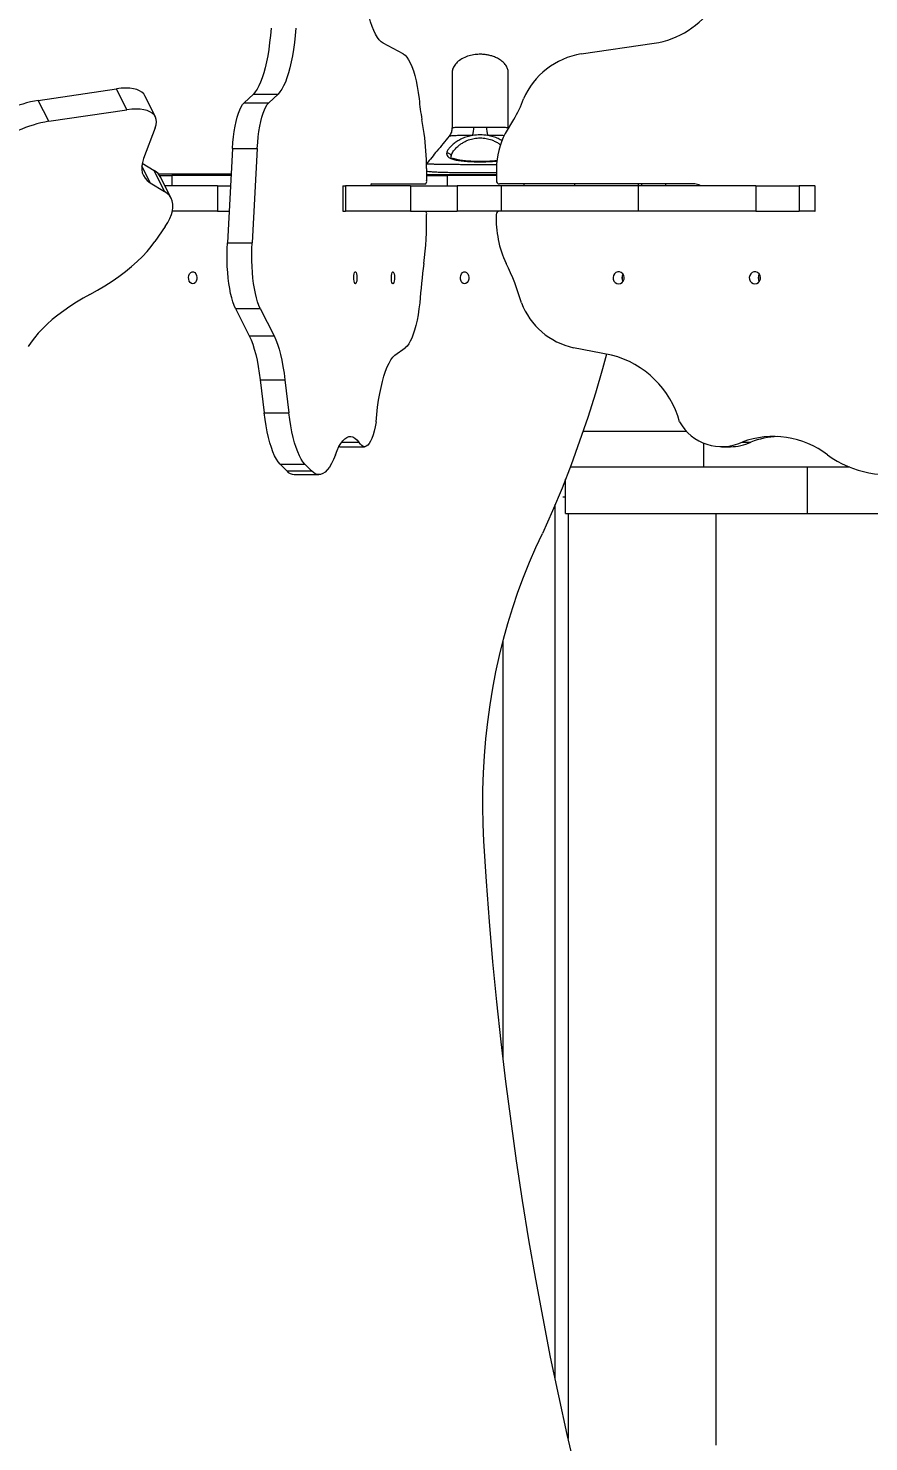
# Model space of a CAD drawing. Header units: millimetres. Extents: x -5718 to 5731, y -4937 to 4872.
# Drawn here: x 1405 to 1898, y 1249 to 2077 of the extents above; entities that cross this region are included whole.
import ezdxf

# ---------------------------------------------------------------- set-up
doc = ezdxf.new("R2010")
doc.units = ezdxf.units.MM
doc.layers.add('DIKOM_ОБЪЕКТ', color=7, linetype='Continuous')
doc.layers.add('DIKOM_РАЗМЕР_ЗОНА', color=7, linetype='Continuous')
doc.styles.add('style1', font='arial.ttf', dxfattribs={"width": 0.8})
doc.dimstyles.new('1-50', dxfattribs={"dimtxt": 300, "dimasz": 200, "dimexe": 100, "dimexo": 0, "dimgap": 100, "dimtad": 0, "dimdec": 0, "dimtxsty": 'style1', "dimcen": 0, "dimclrd": 7, "dimclre": 7, "dimadec": 1, "dimazin": 2, "dimtfac": 1, "dimtdec": 0, "dimtmove": 1, "dimatfit": 3, "dimfxl": 0, "dimlwd": 25, "dimlwe": 18, "dimarcsym": 0})

# ---------------------------------------------------------------- blocks, each defined once
blk = doc.blocks.new('*D14')
at = {"layer": 'Defpoints', "color": 0, "transparency": 16777216}
for p in [(5730.74, 1374.65), (-4872.51, -1263.18), (-4872.51, -4740)]:
    blk.add_point(p, dxfattribs=at)
at = {"layer": 'DIKOM_РАЗМЕР_ЗОНА', "color": 7, "lineweight": 18, "transparency": 16777216}
for p, q in [((5730.74, 1374.65), (5730.74, -4840)), ((-4872.51, -1263.18), (-4872.51, -4840))]:
    blk.add_line(p, q, dxfattribs=at)
at = {"layer": 'DIKOM_РАЗМЕР_ЗОНА', "color": 7, "lineweight": 25, "transparency": 16777216}
for p, q in [((-4672.51, -4740), (259.57, -4740)), ((5530.74, -4740), (1339.35, -4740))]:
    blk.add_line(p, q, dxfattribs=at)
at = {"layer": 'DIKOM_РАЗМЕР_ЗОНА', "color": 7, "transparency": 16777216}
for points in [[(-4672.51, -4706.67), (-4672.51, -4773.33), (-4872.51, -4740)], [(5530.74, -4706.67), (5530.74, -4773.33), (5730.74, -4740)]]:
    blk.add_solid(points, dxfattribs=at)
at = {"layer": 'DIKOM_РАЗМЕР_ЗОНА', "color": 0, "transparency": 16777216, "insert": (799.46, -4740), "char_height": 300, "attachment_point": 5, "style": 'style1'}
blk.add_mtext('10600', dxfattribs=at)

msp = doc.modelspace()

# ---------------------------------------------------------------- linework, layer by layer
at = {"layer": 'DIKOM_ОБЪЕКТ', "color": 7, "linetype": 'Continuous', "lineweight": 15}
for p, q in [((1625.23, 2061.79), (1613.43, 2068.04)), ((1729.5, 2061.79), (1772.34, 2068.04)), ((1411.34, 2034.59), (1457.21, 2041.33)), ((1463.3, 2029.04), (1457.21, 2041.33)), ((1537.39, 2038.29), (1531.91, 2033.15)), ((1537.39, 2038.29), (1551.88, 2038.29)), ((1551.88, 2038.29), (1546.4, 2033.15)), ((1417.44, 2022.3), (1411.34, 2034.59)), ((1479.94, 2024.95), (1473.85, 2037.24)), ((1531.91, 2033.15), (1546.4, 2033.15)), ((1417.44, 2022.3), (1463.3, 2029.04)), ((1637.47, 2015.23), (1636.11, 2023.4)), ((1685.06, 2015.23), (1690, 2023.4)), ((1479.84, 2018.58), (1473.02, 2000.54)), ((1686.85, 2018.12), (1686.81, 2018.35)), ((1525.19, 2006.41), (1522.15, 1951.1)), ((1525.19, 2006.41), (1539.68, 2006.41)), ((1539.68, 2006.41), (1536.64, 1951.1)), ((1476.88, 1986.34), (1471.96, 1996.27)), ((1472.2, 1997.77), (1479.2, 1993.52)), ((1653.31, 2001.45), (1653.33, 2001.77)), ((1653.58, 2000.35), (1653.31, 2001.45)), ((1485.29, 1981.24), (1479.2, 1993.52)), ((1481.63, 1991.58), (1494.92, 1991.58)), ((1482.45, 1990.58), (1489.51, 1990.58)), ((1489.3, 1977.04), (1483.21, 1989.33)), ((1524.32, 1990.58), (1489.51, 1990.58)), ((1489.51, 1990.58), (1489.51, 1984.58)), ((1494.92, 1991.58), (1494.92, 1990.58)), ((1494.92, 1991.58), (1503.59, 1991.58)), ((1503.59, 1991.58), (1503.59, 1990.58)), ((1503.59, 1991.58), (1524.38, 1991.58)), ((1638.9, 1994.74), (1638.91, 1987.59)), ((1638.91, 1991.08), (1670.31, 1991.08)), ((1638.91, 1990.58), (1651.06, 1990.58)), ((1651.06, 1990.58), (1651.06, 1984.58)), ((1679.82, 1990.58), (1651.06, 1990.58)), ((1670.31, 1991.08), (1679.83, 1991.08)), ((1679.85, 1994.74), (1679.81, 1987.59)), ((1476.88, 1986.34), (1485.29, 1981.24)), ((1516.34, 1984.58), (1485.56, 1984.58)), ((1516.34, 1984.58), (1516.34, 1969.58)), ((1516.34, 1984.58), (1523.99, 1984.58)), ((1589.76, 1984.58), (1589.76, 1969.58)), ((1589.76, 1984.58), (1591.41, 1984.58)), ((1591.41, 1984.58), (1591.41, 1969.58)), ((1629.51, 1984.58), (1591.41, 1984.58)), ((1606.88, 1985.58), (1638.4, 1985.58)), ((1629.51, 1984.58), (1629.51, 1969.58)), ((1629.51, 1984.58), (1656.87, 1984.58)), ((1656.87, 1984.58), (1656.87, 1969.58)), ((1682.69, 1984.58), (1656.87, 1984.58)), ((1796.1, 1985.58), (1681.68, 1985.58)), ((1682.69, 1984.58), (1682.69, 1969.58)), ((1762.87, 1984.58), (1682.69, 1984.58)), ((1695.88, 1985.58), (1695.88, 1984.58)), ((1725.67, 1985.58), (1725.67, 1984.58)), ((1762.87, 1984.58), (1762.87, 1969.58)), ((1831.86, 1984.58), (1762.87, 1984.58)), ((1762.92, 1985.58), (1762.92, 1984.58)), ((1765.01, 1984.58), (1765.01, 1985.58)), ((1778.9, 1985.58), (1778.9, 1984.58)), ((1831.86, 1984.58), (1831.86, 1969.58)), ((1831.86, 1984.58), (1857.19, 1984.58)), ((1857.19, 1984.58), (1857.19, 1969.58)), ((1866.52, 1984.58), (1857.19, 1984.58)), ((1866.52, 1984.58), (1866.52, 1969.58)), ((1866.52, 1984.58), (1866.61, 1984.58)), ((1866.61, 1969.58), (1866.61, 1984.58)), ((1516.34, 1969.58), (1489.92, 1969.58)), ((1516.34, 1969.58), (1523.17, 1969.58)), ((1589.76, 1969.58), (1591.41, 1969.58)), ((1629.51, 1969.58), (1591.41, 1969.58)), ((1629.51, 1969.58), (1656.87, 1969.58)), ((1682.69, 1969.58), (1656.87, 1969.58)), ((1762.87, 1969.58), (1682.69, 1969.58)), ((1831.86, 1969.58), (1762.87, 1969.58)), ((1831.86, 1969.58), (1857.19, 1969.58)), ((1866.52, 1969.58), (1857.19, 1969.58)), ((1866.52, 1969.58), (1866.61, 1969.58)), ((1485.71, 1960.66), (1479.67, 1951.85)), ((1522.15, 1951.1), (1536.64, 1951.1)), ((1526.87, 1912.7), (1541.36, 1912.7)), ((1526.87, 1912.7), (1535.01, 1896.54)), ((1541.36, 1912.7), (1549.5, 1896.54)), ((1535.01, 1896.54), (1549.5, 1896.54)), ((1620.32, 1885.22), (1626.44, 1889.65)), ((1747.33, 1885.22), (1725.09, 1889.65)), ((1541.42, 1870.74), (1555.91, 1870.74)), ((1541.42, 1870.74), (1543.72, 1851.53)), ((1555.91, 1870.74), (1558.21, 1851.53)), ((1543.72, 1851.53), (1558.21, 1851.53)), ((1791.34, 1840.58), (1730.62, 1840.58)), ((1588.06, 1831.61), (1587.53, 1831.68)), ((1588.06, 1831.61), (1602.55, 1831.61)), ((1589.2, 1834.36), (1599.25, 1834.36)), ((1801.47, 1819.58), (1801.47, 1833.64)), ((1811.83, 1831.61), (1816.96, 1831.61)), ((1823.81, 1834.36), (1828.94, 1834.36)), ((1553.01, 1821.46), (1567.5, 1821.46)), ((1553.01, 1821.46), (1556.98, 1817.41)), ((1556.98, 1817.41), (1571.47, 1817.41)), ((1561.29, 1815.27), (1575.78, 1815.27)), ((1567.5, 1821.46), (1571.47, 1817.41)), ((1801.47, 1819.58), (1723.04, 1819.58)), ((1887.05, 1819.58), (1801.47, 1819.58)), ((1862.19, 1792.58), (1862.19, 1819.58)), ((1720.31, 1792.58), (1720.31, 1812.51)), ((1720.31, 1802.08), (1720.31, 1812.51)), ((1714.31, 1285), (1714.31, 1797.75)), ((1720.31, 1802.08), (1718.81, 1802.08)), ((1720.31, 1792.58), (1862.19, 1792.58)), ((1721.81, 1792.58), (1721.81, 1250.5)), ((1808.35, 1792.58), (1808.35, 1246.58)), ((1862.19, 1792.58), (2106.12, 1792.58)), ((1683.81, 1472.5), (1683.81, 1718))]:
    msp.add_line(p, q, dxfattribs=at)
at = {"layer": 'DIKOM_ОБЪЕКТ', "color": 7, "linetype": 'Continuous', "lineweight": 15, "flags": 128}
for points in [[(1613.43, 2068.04), (1612.29, 2068.82), (1611.16, 2069.97), (1610.07, 2071.46), (1609.01, 2073.3), (1608, 2075.45), (1607.03, 2077.93), (1606.12, 2080.69), (1605.27, 2083.74), (1604.48, 2087.04), (1603.77, 2090.58)], [(1547.73, 2076.83), (1547.37, 2072.58), (1546.93, 2068.45), (1546.39, 2064.48), (1545.78, 2060.68), (1545.09, 2057.1), (1544.32, 2053.74), (1543.49, 2050.63), (1542.59, 2047.8), (1541.64, 2045.25), (1540.64, 2043.02), (1539.59, 2041.1), (1538.5, 2039.52), (1537.39, 2038.29)], [(1562.22, 2076.83), (1561.86, 2072.58), (1561.41, 2068.45), (1560.88, 2064.48), (1560.27, 2060.68), (1559.58, 2057.1), (1558.81, 2053.74), (1557.98, 2050.63), (1557.08, 2047.8), (1556.13, 2045.25), (1555.12, 2043.02), (1554.08, 2041.1), (1552.99, 2039.52), (1551.88, 2038.29)], [(1625.23, 2061.79), (1626.3, 2061.03), (1627.35, 2059.89), (1628.38, 2058.39), (1629.36, 2056.54), (1630.3, 2054.36), (1631.18, 2051.86), (1632, 2049.07), (1632.75, 2046), (1633.42, 2042.68), (1634.02, 2039.14), (1634.53, 2035.41)], [(1473.85, 2037.24), (1473.15, 2038.33), (1472.08, 2039.37), (1470.71, 2040.23), (1469.06, 2040.91), (1467.14, 2041.39), (1464.97, 2041.68), (1462.58, 2041.76), (1459.98, 2041.65), (1457.21, 2041.33)], [(1479.84, 2018.58), (1480.36, 2020.32), (1480.56, 2021.96), (1480.44, 2023.46), (1480, 2024.83), (1479.24, 2026.04), (1478.17, 2027.08), (1476.8, 2027.95), (1475.15, 2028.62), (1473.23, 2029.11), (1471.07, 2029.39), (1468.67, 2029.48), (1466.08, 2029.36), (1463.3, 2029.04)], [(1525.19, 2006.41), (1525.43, 2009.86), (1525.76, 2013.2), (1526.17, 2016.39), (1526.67, 2019.41), (1527.24, 2022.21), (1527.89, 2024.77), (1528.59, 2027.07), (1529.36, 2029.07), (1530.17, 2030.76), (1531.03, 2032.13), (1531.91, 2033.15)], [(1539.68, 2006.41), (1539.92, 2009.86), (1540.25, 2013.2), (1540.66, 2016.39), (1541.16, 2019.41), (1541.73, 2022.21), (1542.37, 2024.77), (1543.08, 2027.07), (1543.85, 2029.07), (1544.66, 2030.76), (1545.52, 2032.13), (1546.4, 2033.15)], [(1473.02, 2000.54), (1472.31, 1998.27), (1471.95, 1996.11), (1471.92, 1994.09), (1472.24, 1992.2), (1472.9, 1990.47), (1473.9, 1988.91), (1475.23, 1987.53), (1476.88, 1986.34)], [(1485.71, 1960.66), (1487.24, 1963.07), (1488.46, 1965.41), (1489.38, 1967.67), (1489.98, 1969.83), (1490.26, 1971.89), (1490.22, 1973.82), (1489.86, 1975.62), (1489.18, 1977.27), (1488.19, 1978.76), (1486.89, 1980.09), (1485.29, 1981.24)], [(1441.62, 1920.88), (1446.09, 1923.36), (1450.42, 1925.97), (1454.6, 1928.67), (1458.6, 1931.46), (1462.4, 1934.32), (1465.97, 1937.22), (1469.28, 1940.16), (1472.33, 1943.1), (1475.09, 1946.05), (1477.54, 1948.97), (1479.67, 1951.85)], [(1526.87, 1912.7), (1526.09, 1914.46), (1525.35, 1916.52), (1524.67, 1918.85), (1524.05, 1921.43), (1523.51, 1924.24), (1523.04, 1927.25), (1522.65, 1930.42), (1522.34, 1933.73), (1522.12, 1937.14), (1521.99, 1940.61), (1521.96, 1944.12), (1522.01, 1947.63), (1522.15, 1951.1)], [(1541.36, 1912.7), (1540.57, 1914.46), (1539.84, 1916.52), (1539.16, 1918.85), (1538.54, 1921.43), (1538, 1924.24), (1537.53, 1927.25), (1537.14, 1930.42), (1536.83, 1933.73), (1536.61, 1937.14), (1536.48, 1940.61), (1536.44, 1944.12), (1536.5, 1947.63), (1536.64, 1951.1)], [(1501.87, 1927.08), (1501.07, 1927.27), (1500.35, 1927.82), (1499.8, 1928.67), (1499.47, 1929.72), (1499.4, 1930.87), (1499.6, 1931.99), (1500.05, 1932.95), (1500.69, 1933.66), (1501.46, 1934.03), (1502.28, 1934.03), (1503.05, 1933.66), (1503.69, 1932.95), (1504.14, 1931.99), (1504.34, 1930.87), (1504.27, 1929.72), (1503.95, 1928.67), (1503.39, 1927.82), (1502.68, 1927.27), (1501.87, 1927.08)], [(1597.18, 1927.08), (1596.88, 1927.27), (1596.62, 1927.82), (1596.42, 1928.67), (1596.3, 1929.72), (1596.28, 1930.87), (1596.35, 1931.99), (1596.51, 1932.95), (1596.75, 1933.66), (1597.03, 1934.03), (1597.33, 1934.03), (1597.61, 1933.66), (1597.84, 1932.95), (1598.01, 1931.99), (1598.08, 1930.87), (1598.06, 1929.72), (1597.94, 1928.67), (1597.73, 1927.82), (1597.47, 1927.27), (1597.18, 1927.08)], [(1619.18, 1927.08), (1618.88, 1927.27), (1618.62, 1927.82), (1618.42, 1928.67), (1618.3, 1929.72), (1618.27, 1930.87), (1618.35, 1931.99), (1618.51, 1932.95), (1618.75, 1933.66), (1619.03, 1934.03), (1619.33, 1934.03), (1619.61, 1933.66), (1619.84, 1932.95), (1620.01, 1931.99), (1620.08, 1930.87), (1620.06, 1929.72), (1619.94, 1928.67), (1619.73, 1927.82), (1619.47, 1927.27), (1619.18, 1927.08)], [(1661.17, 1927.08), (1660.37, 1927.27), (1659.65, 1927.81), (1659.1, 1928.66), (1658.77, 1929.72), (1658.7, 1930.86), (1658.9, 1931.98), (1659.35, 1932.95), (1659.99, 1933.65), (1660.76, 1934.03), (1661.58, 1934.03), (1662.35, 1933.65), (1662.99, 1932.95), (1663.44, 1931.98), (1663.64, 1930.86), (1663.57, 1929.72), (1663.25, 1928.66), (1662.69, 1927.81), (1661.98, 1927.27), (1661.17, 1927.08)], [(1751.46, 1927.08), (1752.53, 1927.27), (1753.48, 1927.82), (1754.21, 1928.67), (1754.65, 1929.72), (1754.74, 1930.87), (1754.47, 1931.99), (1753.88, 1932.95), (1753.03, 1933.66), (1752, 1934.03), (1750.92, 1934.03), (1749.89, 1933.66), (1749.04, 1932.95), (1748.45, 1931.99), (1748.18, 1930.87), (1748.27, 1929.72), (1748.71, 1928.67), (1749.44, 1927.82), (1750.39, 1927.27), (1751.46, 1927.08)], [(1831.33, 1927.08), (1832.4, 1927.27), (1833.35, 1927.82), (1834.09, 1928.67), (1834.52, 1929.72), (1834.61, 1930.87), (1834.35, 1931.99), (1833.75, 1932.95), (1832.9, 1933.66), (1831.88, 1934.03), (1830.79, 1934.03), (1829.77, 1933.66), (1828.91, 1932.95), (1828.32, 1931.99), (1828.06, 1930.87), (1828.15, 1929.72), (1828.58, 1928.67), (1829.31, 1927.82), (1830.27, 1927.27), (1831.33, 1927.08)], [(1441.62, 1920.88), (1437.57, 1918.63), (1433.64, 1916.27), (1429.84, 1913.83), (1426.21, 1911.31), (1422.76, 1908.72), (1419.52, 1906.09), (1416.51, 1903.43), (1413.74, 1900.76), (1411.24, 1898.09), (1409.02, 1895.45), (1407.08, 1892.84), (1405.46, 1890.28)], [(1634.88, 1915.96), (1634.44, 1912.39), (1633.92, 1908.97), (1633.32, 1905.75), (1632.65, 1902.75), (1631.91, 1900), (1631.11, 1897.51), (1630.25, 1895.3), (1629.35, 1893.4), (1628.41, 1891.82), (1627.44, 1890.56), (1626.44, 1889.65)], [(1535.01, 1896.54), (1536.04, 1894.29), (1537.01, 1891.73), (1537.92, 1888.86), (1538.77, 1885.71), (1539.55, 1882.29), (1540.26, 1878.64), (1540.88, 1874.78), (1541.42, 1870.74)], [(1549.5, 1896.54), (1550.52, 1894.29), (1551.5, 1891.73), (1552.41, 1888.86), (1553.26, 1885.71), (1554.04, 1882.29), (1554.75, 1878.64), (1555.37, 1874.78), (1555.91, 1870.74)], [(1609.34, 1846.13), (1609.74, 1850.52), (1610.23, 1854.77), (1610.81, 1858.84), (1611.47, 1862.73), (1612.21, 1866.39), (1613.03, 1869.81), (1613.91, 1872.96), (1614.86, 1875.82), (1615.86, 1878.38), (1616.92, 1880.61), (1618.02, 1882.5), (1619.15, 1884.04), (1620.32, 1885.22)], [(1744.44, 1885.8), (1742.08, 1877.27), (1737.86, 1862.94), (1733.37, 1848.78), (1728.61, 1834.8), (1723.58, 1821.01), (1718.29, 1807.41), (1712.74, 1794.03), (1706.92, 1780.86)], [(1553.01, 1821.46), (1551.92, 1822.75), (1550.86, 1824.37), (1549.84, 1826.32), (1548.87, 1828.57), (1547.94, 1831.11), (1547.07, 1833.93), (1546.26, 1837.02), (1545.51, 1840.34), (1544.84, 1843.88), (1544.24, 1847.62), (1543.72, 1851.53)], [(1567.5, 1821.46), (1566.41, 1822.75), (1565.35, 1824.37), (1564.33, 1826.32), (1563.36, 1828.57), (1562.43, 1831.11), (1561.56, 1833.93), (1560.75, 1837.02), (1560, 1840.34), (1559.33, 1843.88), (1558.73, 1847.62), (1558.21, 1851.53)], [(1609.34, 1846.13), (1608.83, 1843.34), (1608.25, 1840.79), (1607.59, 1838.5), (1606.87, 1836.5), (1606.1, 1834.82), (1605.29, 1833.48), (1604.44, 1832.49), (1603.57, 1831.87), (1602.69, 1831.62), (1601.81, 1831.75), (1600.93, 1832.25), (1600.08, 1833.12), (1599.25, 1834.36)], [(1585.45, 1826.95), (1586.46, 1829.46), (1587.52, 1831.67), (1588.63, 1833.54), (1589.77, 1835.07), (1590.93, 1836.25), (1592.12, 1837.07), (1593.32, 1837.53), (1594.52, 1837.62), (1595.73, 1837.35), (1596.92, 1836.71), (1598.1, 1835.71), (1599.25, 1834.36)], [(1585.45, 1826.95), (1584.32, 1824.19), (1583.15, 1821.78), (1581.93, 1819.73), (1580.67, 1818.05), (1579.38, 1816.77), (1578.07, 1815.87), (1576.75, 1815.38), (1575.42, 1815.28), (1574.09, 1815.59), (1572.77, 1816.3), (1571.47, 1817.41)], [(1672.48, 1600.5), (1672.04, 1610.51), (1671.86, 1620.53), (1671.93, 1630.56), (1672.26, 1640.58), (1672.85, 1650.57), (1673.69, 1660.53), (1674.78, 1670.43), (1676.13, 1680.28), (1677.73, 1690.05), (1679.58, 1699.73), (1681.68, 1709.31), (1684.02, 1718.78), (1686.6, 1728.12), (1689.41, 1737.33), (1692.47, 1746.38), (1695.75, 1755.27), (1699.25, 1763.99), (1702.98, 1772.53), (1706.92, 1780.86)], [(1733.21, 1202.77), (1731.94, 1207.84), (1726.51, 1230.24), (1721.31, 1252.76), (1716.34, 1275.38), (1711.62, 1298.1), (1707.14, 1320.93), (1702.9, 1343.84), (1698.91, 1366.84), (1695.16, 1389.93), (1691.65, 1413.09), (1688.39, 1436.32), (1685.37, 1459.61), (1682.6, 1482.97), (1680.08, 1506.39), (1677.81, 1529.85), (1675.79, 1553.36), (1674.01, 1576.91), (1672.48, 1600.5)]]:
    msp.add_lwpolyline(points, dxfattribs=at)
at = {"layer": 'DIKOM_ОБЪЕКТ', "color": 7, "linetype": 'Continuous', "lineweight": 15}
for centre, radius, start, end in [((1764.5, 2118.74), 51.31, 278.77947, 326.71003), ((1736.62, 2017.86), 44.5, 99.20388, 156.7808), ((1425.14, 1957.02), 78.79, 100.08605, 127.30163), ((1807.06, 2051.93), 173.32, 185.4718, 189.47664), ((1635.89, 2056.54), 63.45, 328.51304, 340.54734), ((1431.23, 1944.74), 78.79, 100.08627, 127.30147), ((1489.74, 1994.58), 149.17, 0.05802, 7.95609), ((1646.91, 2019.53), 19.73, 343.87544, 358.20029), ((1693.75, 2019.52), 19.76, 181.78547, 196.08672), ((1725.35, 1994.07), 45.51, 152.2938, 179.16697), ((1651.32, 2001.63), 2.01, 3.85767, 109.48409), ((1474.17, 1984.7), 10.15, 27.08073, 60.30532), ((1607.28, 1984.37), 1.28, 108.353, 170.35995), ((1636.58, 1987.12), 2.38, 319.72015, 11.43129), ((1681.75, 1987.52), 1.94, 177.93245, 268.14884), ((1796.09, 1980.18), 5.4, 54.56867, 89.85286), ((1426.6, 1965.01), 212.35, 352.96647, 0.71458), ((1636.71, 1968.09), 2.27, 349.01861, 41.0939), ((1742.4, 1965.32), 62.72, 177.8622, 204.80298), ((1681.66, 1967.65), 1.94, 91.74557, 179.60686), ((1999.71, 1888.47), 365.86, 172.05946, 175.68952), ((1576.1, 1883.12), 122.82, 15.50961, 27.0666), ((1756.96, 1930.58), 3.66, 143.24433, 216.75567), ((1758.11, 1930.58), 4.63, 151.41555, 208.58445), ((1836.83, 1930.58), 3.66, 143.2444, 216.7556), ((1837.98, 1930.58), 4.63, 151.41667, 208.58333), ((1733.97, 1931), 42.29, 200.82605, 257.88687), ((1733.97, 1831.77), 55.1, 15.11333, 75.96859), ((1811.8, 1859.9), 28.22, 209.19518, 295.16969), ((1816.93, 1859.25), 27.64, 270.05551, 295.74177), ((1842.08, 1784.75), 52.86, 52.95658, 110.22478), ((1847.22, 1784.99), 52.65, 92.83725, 110.32811), ((1909.02, 1873.91), 58.62, 233.23268, 285.48009), ((1561.58, 1821.26), 6, 219.89762, 267.1681)]:
    msp.add_arc(centre, radius, start, end, dxfattribs=at)
for points, knots in [([(1686.81, 2050.58), (1686.76, 2051.26), (1686.64, 2052.67), (1685.7, 2054.74), (1684.2, 2056.66), (1682.21, 2058.3), (1679.96, 2059.57), (1677.68, 2060.47), (1675.47, 2061.07), (1673.12, 2061.46), (1670.4, 2061.64), (1667.21, 2061.47), (1663.77, 2060.79), (1660.41, 2059.51), (1657.49, 2057.68), (1655.35, 2055.44), (1654.04, 2053.01), (1653.89, 2051.35), (1653.81, 2050.58)], [0, 0, 0, 0, 0.046332, 0.097378, 0.153411, 0.213133, 0.273557, 0.330829, 0.381337, 0.431581, 0.494434, 0.568712, 0.650822, 0.735001, 0.814889, 0.885974, 0.947136, 1, 1, 1, 1]), ([(1653.81, 2050.58), (1653.81, 2050.5), (1653.81, 2050.35), (1653.81, 2049.21), (1653.81, 2047.6), (1653.81, 2045.65), (1653.81, 2043.53), (1653.81, 2041.35), (1653.81, 2039.23), (1653.81, 2037.24), (1653.81, 2035.43), (1653.81, 2033.67), (1653.81, 2031.71), (1653.81, 2028.91), (1653.81, 2024.94), (1653.81, 2021.24), (1653.81, 2018.79), (1653.81, 2018.31)], [0, 0, 0, 0, 0.116694, 0.223994, 0.321054, 0.407688, 0.484072, 0.550661, 0.608121, 0.657107, 0.698249, 0.732375, 0.770635, 0.818231, 0.893639, 0.979156, 1, 1, 1, 1]), ([(1686.81, 2018.31), (1686.81, 2018.79), (1686.81, 2021.23), (1686.81, 2024.94), (1686.81, 2029.17), (1686.81, 2032.32), (1686.81, 2034.89), (1686.81, 2037.07), (1686.81, 2039.23), (1686.81, 2041.35), (1686.81, 2043.53), (1686.81, 2045.65), (1686.81, 2047.6), (1686.81, 2049.21), (1686.81, 2050.35), (1686.81, 2050.5), (1686.81, 2050.58)], [0, 0, 0, 0, 0.020933, 0.106443, 0.181846, 0.243284, 0.289731, 0.342945, 0.391927, 0.449383, 0.515966, 0.592344, 0.678971, 0.776024, 0.883316, 1, 1, 1, 1]), ([(1652.16, 2013.58), (1649.76, 2010.66), (1645.27, 2005.22), (1640.88, 1999.9), (1638.84, 1997.43)], [0, 0, 0, 0, 0.535075, 1, 1, 1, 1]), ([(1665.86, 2014.05), (1664.76, 2013.82), (1662.58, 2013.35), (1659.66, 2012.2), (1657.09, 2010.83), (1654.92, 2009.32), (1653.15, 2007.76), (1651.82, 2006.23), (1650.91, 2004.79), (1650.74, 2003.95), (1650.65, 2003.53)], [0, 0, 0, 0, 0.127622, 0.25418, 0.380618, 0.505085, 0.629622, 0.752879, 0.876454, 1, 1, 1, 1]), ([(1653.81, 2018.36), (1653.75, 2017.56), (1653.61, 2015.75), (1652.65, 2014.32), (1652.11, 2013.52)], [0, 0, 0, 0, 0.443165, 1, 1, 1, 1]), ([(1665.86, 2014.05), (1664.67, 2014.04), (1662.31, 2014.02), (1659.08, 2013.97), (1656.31, 2013.89), (1654.17, 2013.79), (1652.8, 2013.67), (1652.16, 2013.57), (1652.19, 2013.55), (1652.2, 2013.55)], [0, 0, 0, 0, 0.18132, 0.357699, 0.523893, 0.677591, 0.816612, 0.942578, 1, 1, 1, 1]), ([(1653.81, 2018.33), (1653.85, 2018.4), (1653.93, 2018.56), (1654.58, 2018.72), (1655.63, 2018.82), (1657.12, 2018.87), (1659.02, 2018.89), (1661.3, 2018.9), (1663.86, 2018.9), (1665.7, 2018.91), (1666.63, 2018.91)], [0, 0, 0, 0, 0.099156, 0.203179, 0.314649, 0.435176, 0.5656, 0.704019, 0.849956, 1, 1, 1, 1]), ([(1674.76, 2014.05), (1673.28, 2014.2), (1670.31, 2014.51), (1667.34, 2014.2), (1665.86, 2014.05)], [0, 0, 0, 0, 0.499965, 1, 1, 1, 1]), ([(1666.63, 2018.91), (1667.86, 2018.89), (1670.31, 2018.84), (1672.77, 2018.88), (1674, 2018.91)], [0, 0, 0, 0, 0.499999, 1, 1, 1, 1]), ([(1674, 2018.91), (1674.93, 2018.91), (1676.76, 2018.9), (1679.32, 2018.9), (1681.59, 2018.89), (1683.5, 2018.87), (1684.99, 2018.82), (1686.04, 2018.72), (1686.69, 2018.55), (1686.77, 2018.4), (1686.81, 2018.32)], [0, 0, 0, 0, 0.150046, 0.296162, 0.433746, 0.563622, 0.684608, 0.796509, 0.900017, 1, 1, 1, 1]), ([(1683.24, 2010.92), (1682.49, 2011.34), (1680.91, 2012.23), (1678.05, 2013.34), (1675.86, 2013.81), (1674.76, 2014.05)], [0, 0, 0, 0, 0.308059, 0.653463, 1, 1, 1, 1]), ([(1684.49, 2013.87), (1683.98, 2013.89), (1682.72, 2013.94), (1680.4, 2013.99), (1677.67, 2014.03), (1675.76, 2014.04), (1674.76, 2014.05)], [0, 0, 0, 0, 0.188069, 0.462981, 0.718899, 1, 1, 1, 1]), ([(1653.33, 2001.77), (1653.39, 2002.09), (1653.5, 2002.73), (1654, 2003.8), (1654.66, 2004.84), (1655.44, 2005.83), (1656.25, 2006.71), (1657.18, 2007.59), (1658.35, 2008.57), (1659.8, 2009.59), (1661.57, 2010.58), (1663.36, 2011.36), (1665.12, 2011.92), (1667.36, 2012.42), (1669.72, 2012.64), (1672.09, 2012.53), (1673.82, 2012.3), (1675.51, 2011.91), (1677.27, 2011.35), (1679.07, 2010.57), (1680.8, 2009.61), (1681.77, 2008.9), (1682.24, 2008.55)], [0, 0, 0, 0, 0.055298, 0.110173, 0.167711, 0.209501, 0.251565, 0.293459, 0.33513, 0.393121, 0.44804, 0.502589, 0.54542, 0.586645, 0.670102, 0.711716, 0.753891, 0.795147, 0.838023, 0.892871, 0.947999, 1, 1, 1, 1]), ([(1670.71, 1996.86), (1670.28, 1996.86), (1669.11, 1996.86), (1666.9, 1996.87), (1663.82, 1996.87), (1660.5, 1996.89), (1657.16, 1996.91), (1653.98, 1996.94), (1650.99, 1996.97), (1648.29, 1997.01), (1646.48, 1997.04), (1645.24, 1997.06), (1644.5, 1997.07), (1643.79, 1997.09), (1643.1, 1997.1), (1642.44, 1997.11), (1641.37, 1997.13), (1640.09, 1997.16), (1639.27, 1997.15), (1638.89, 1997.13), (1638.74, 1997.12), (1638.63, 1997.1), (1638.56, 1997.08), (1638.55, 1997.07), (1638.54, 1997.06)], [0, 0, 0, 0, 0.026027, 0.070322, 0.132818, 0.212886, 0.276606, 0.348886, 0.42884, 0.494714, 0.565452, 0.589982, 0.615049, 0.640704, 0.667003, 0.694024, 0.721681, 0.809761, 0.898904, 0.921594, 0.944298, 0.966985, 0.989709, 1, 1, 1, 1]), ([(1650.65, 2003.53), (1650.68, 2003.08), (1650.74, 2002.17), (1651.81, 2001.1), (1653.59, 2000.25), (1656.09, 1999.6), (1659.19, 1999.12), (1662.77, 1998.81), (1666.68, 1998.62), (1669.39, 1998.6), (1670.75, 1998.6)], [0, 0, 0, 0, 0.123447, 0.247161, 0.372004, 0.496777, 0.622304, 0.748247, 0.873772, 1, 1, 1, 1]), ([(1680.21, 1999.24), (1680, 1999.21), (1678.98, 1999.08), (1676.78, 1998.92), (1673.64, 1998.78), (1670.13, 1998.73), (1666.56, 1998.79), (1663.24, 1998.96), (1660.49, 1999.2), (1658.31, 1999.5), (1656.54, 1999.84), (1655.36, 2000.17), (1654.47, 2000.5), (1654.11, 2000.7), (1654, 2000.64), (1653.94, 2000.6)], [0, 0, 0, 0, 0.022972, 0.113639, 0.211207, 0.314763, 0.42507, 0.529913, 0.62264, 0.701999, 0.77568, 0.852388, 0.892614, 0.94387, 1, 1, 1, 1]), ([(1680.02, 1996.89), (1679.71, 1996.89), (1678.09, 1996.88), (1674.96, 1996.87), (1672.13, 1996.87), (1670.71, 1996.86)], [0, 0, 0, 0, 0.103434, 0.551298, 1, 1, 1, 1]), ([(1670.75, 1998.6), (1672.06, 1998.61), (1674.67, 1998.65), (1677.89, 1998.8), (1679.6, 1998.98), (1680.19, 1999.04)], [0, 0, 0, 0, 0.395656, 0.790664, 1, 1, 1, 1]), ([(1638.9, 1993.12), (1639.3, 1993.06), (1640, 1992.95), (1641.48, 1992.83), (1643.07, 1992.72), (1645.29, 1992.61), (1648.3, 1992.5), (1651.75, 1992.42), (1654.98, 1992.36), (1657.81, 1992.32), (1661.29, 1992.28), (1665.47, 1992.25), (1668.69, 1992.25), (1670.31, 1992.25)], [0, 0, 0, 0, 0.09043, 0.16081, 0.233319, 0.307959, 0.423858, 0.544549, 0.618407, 0.693092, 0.768605, 0.883371, 1, 1, 1, 1]), ([(1670.31, 1992.25), (1671.91, 1992.25), (1675.1, 1992.26), (1678.3, 1992.27), (1679.81, 1992.29), (1679.83, 1992.29)], [0, 0, 0, 0, 0.498325, 0.991781, 1, 1, 1, 1])]:
    msp.add_open_spline(points, degree=3, knots=knots, dxfattribs=at)

# ---------------------------------------------------------------- dimensions: what is measured, and where the dimension line sits
at = {"layer": 'DIKOM_РАЗМЕР_ЗОНА'}
dim = msp.add_linear_dim(base=(-4872.51, -4740), p1=(5730.74, 1374.65), p2=(-4872.51, -1263.18), text='10600', dimstyle='1-50', override={"dimscale": 1, "dimtix": 0, "dimtofl": 1, "dimtmove": 1, "dimatfit": 3}, dxfattribs=at)
dim.commit()
dim.dimension.update_dxf_attribs({"geometry": '*D14', "text_midpoint": (799.46, -4740), "dimtype": 160})

doc.saveas('drawing.dxf')
